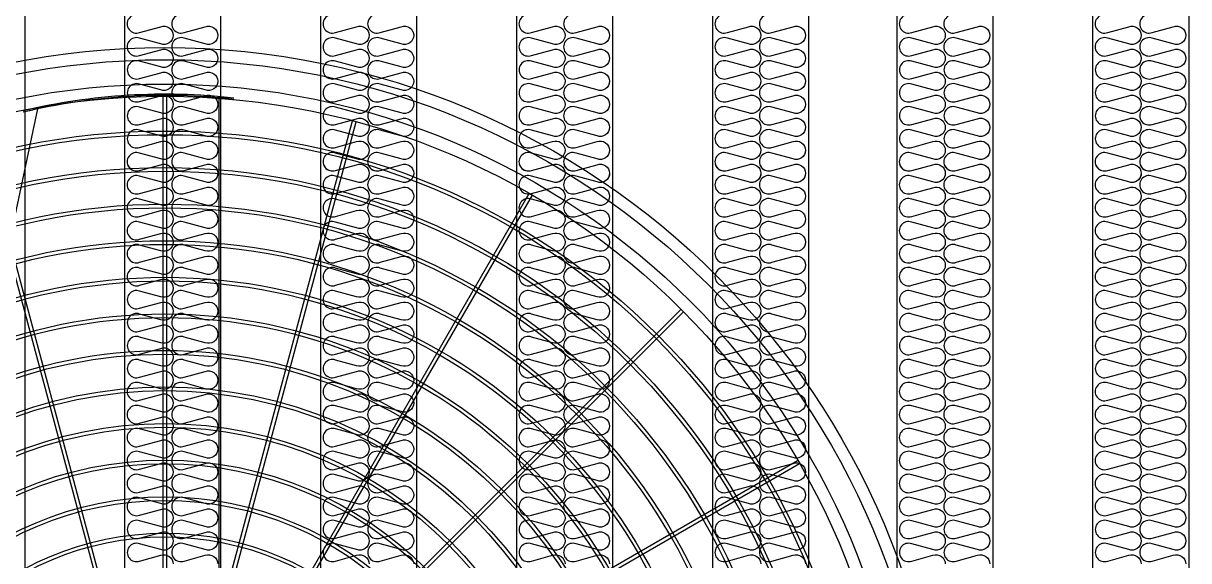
# Model space of a CAD drawing. Header units: millimetres. Extents: x 2197 to 34309, y 1850 to 24558.
# Drawn here: x 7484 to 9305, y 11796 to 12636 of the extents above; entities that cross this region are included whole.
import ezdxf

# ---------------------------------------------------------------- set-up
doc = ezdxf.new("R2010")
doc.units = ezdxf.units.MM
for name, color, linetype in [('LINE', 7, 'Continuous'), ('SMS', 220, 'Continuous'), ('냉각탑', 4, 'Continuous')]:
    doc.layers.add(name, color=color, linetype=linetype)

# ---------------------------------------------------------------- blocks, each defined once
blk = doc.blocks.new('A$C1FB73ED1')
for p, q in [((1277, 1342.9), (1277, 2480)), ((1283, 1342.9), (1283, 2480)), ((1260.8, 1340), (966.5, 2438.3)), ((1266.6, 1341.6), (972.3, 2439.9)), ((1293.4, 1341.6), (1587.7, 2439.9)), ((1299.2, 1340), (1593.5, 2438.3)), ((1308.9, 1336), (1877.4, 2320.7)), ((1314.1, 1333), (1882.6, 2317.7)), ((1322.4, 1326.6), (2126.4, 2130.6)), ((1326.6, 1322.4), (2130.6, 2126.4)), ((1333, 1314.1), (2317.7, 1882.6)), ((1336, 1308.9), (2320.7, 1877.4))]:
    blk.add_line(p, q)
for radius in [1280, 1260, 1220, 1200]:
    blk.add_circle((1280, 1280), radius)
at = {"ltscale": 5}
for radius in [1143, 1137, 1083, 1077, 1023, 1017, 963, 957, 903, 897, 843, 837, 783, 777, 723, 717, 663, 657, 603, 597, 543, 537, 483, 477]:
    blk.add_circle((1280, 1280), radius, dxfattribs=at)
at = {"layer": 'LINE', "color": 7}
for p, q in [((1368.2, 2477.5), (1368.2, 1567)), ((985.2, 2053.4), (1071.5, 2459.4))]:
    blk.add_line(p, q, dxfattribs=at)
for radius, start, end in [(1000, 83.5007, 103.4595), (998, 83.4876, 103.487)]:
    blk.add_arc((1280, 1483.4), radius, start, end, dxfattribs=at)
blk = doc.blocks.new('3')
at = {"color": 7}
for p, q in [((7486.6, 13215.9), (7486.6, 9737.9)), ((7642.6, 13215.9), (7642.6, 9737.9)), ((7792.6, 13215.9), (7792.6, 9737.9)), ((7948.6, 13215.9), (7948.6, 9737.9)), ((8098.6, 13215.9), (8098.6, 9737.9)), ((8254.6, 13215.9), (8254.6, 9737.9)), ((8404.6, 13215.9), (8404.6, 9737.9)), ((8560.6, 13215.9), (8560.6, 9737.9)), ((8710.6, 13215.9), (8710.6, 9737.9)), ((8848.6, 13215.9), (8848.6, 9737.9)), ((8998.6, 13215.9), (8998.6, 9737.9)), ((9154.6, 13215.9), (9154.6, 9737.9)), ((9304.6, 13215.9), (9304.6, 9737.9))]:
    blk.add_line(p, q, dxfattribs=at)
at = {"layer": 'SMS', "color": 5, "elevation": 0}
for points in [[(7666.1, 12648.3, 1.449198), (7666.1, 12621.4), (7699, 12630.3, -0.524856), (7718.5, 12616.9, -0.524856), (7699, 12603.4), (7666.1, 12612.4, 1.449198), (7666.1, 12585.5), (7699, 12594.4, -0.524856), (7718.5, 12581, -0.524856), (7699, 12567.5), (7666.1, 12576.4, 1.449198), (7666.1, 12549.6), (7699, 12558.5, -0.524856), (7718.5, 12545.1, -0.524856), (7699, 12531.6), (7666.1, 12540.5, 1.449198), (7666.1, 12513.7), (7699, 12522.6, -0.524856), (7718.5, 12509.1, -0.524856), (7699, 12495.7), (7666.1, 12504.6, 1.449198), (7666.1, 12477.8), (7699, 12486.7, -0.524856), (7718.5, 12473.2, -0.524856), (7699, 12459.8), (7666.1, 12468.7, 1.449198), (7666.1, 12441.9), (7699, 12450.8, -0.524856), (7718.5, 12437.3, -0.524856), (7699, 12423.9), (7666.1, 12432.8, 1.449198), (7666.1, 12405.9), (7699, 12414.8, -0.524856), (7718.5, 12401.4, -0.417249), (7704, 12387.1)], [(7735.7, 12648.3, 1.449198), (7735.7, 12621.4), (7768.6, 12630.3, -0.524856), (7788.1, 12616.9, -0.524856), (7768.6, 12603.4), (7735.7, 12612.4, 1.449198), (7735.7, 12585.5), (7768.6, 12594.4, -0.524856), (7788.1, 12581, -0.524856), (7768.6, 12567.5), (7735.7, 12576.4, 1.449198), (7735.7, 12549.6), (7768.6, 12558.5, -0.524856), (7788.1, 12545.1, -0.524856), (7768.6, 12531.6), (7735.7, 12540.5, 1.449198), (7735.7, 12513.7), (7768.6, 12522.6, -0.524856), (7788.1, 12509.1, -0.524856), (7768.6, 12495.7), (7735.7, 12504.6, 1.449198), (7735.7, 12477.8), (7768.6, 12486.7, -0.524856), (7788.1, 12473.2, -0.524856), (7768.6, 12459.8), (7735.7, 12468.7, 1.449198), (7735.7, 12441.9), (7768.6, 12450.8, -0.524856), (7788.1, 12437.3, -0.524856), (7768.6, 12423.9), (7735.7, 12432.8, 1.449198), (7735.7, 12405.9), (7768.6, 12414.8, -0.524856), (7788.1, 12401.4, -0.417249), (7773.6, 12387.1)], [(7972.1, 12648.3, 1.449198), (7972.1, 12621.4), (8005, 12630.3, -0.524856), (8024.5, 12616.9, -0.524856), (8005, 12603.4), (7972.1, 12612.4, 1.449198), (7972.1, 12585.5), (8005, 12594.4, -0.524856), (8024.5, 12581, -0.524856), (8005, 12567.5), (7972.1, 12576.4, 1.449198), (7972.1, 12549.6), (8005, 12558.5, -0.524856), (8024.5, 12545.1, -0.524856), (8005, 12531.6), (7972.1, 12540.5, 1.449198), (7972.1, 12513.7), (8005, 12522.6, -0.524856), (8024.5, 12509.1, -0.524856), (8005, 12495.7), (7972.1, 12504.6, 1.449198), (7972.1, 12477.8), (8005, 12486.7, -0.524856), (8024.5, 12473.2, -0.524856), (8005, 12459.8), (7972.1, 12468.7, 1.449198), (7972.1, 12441.9), (8005, 12450.8, -0.524856), (8024.5, 12437.3, -0.524856), (8005, 12423.9), (7972.1, 12432.8, 1.449198), (7972.1, 12405.9), (8005, 12414.8, -0.524856), (8024.5, 12401.4, -0.417249), (8010, 12387.1)], [(8041.7, 12648.3, 1.449198), (8041.7, 12621.4), (8074.6, 12630.3, -0.524856), (8094.1, 12616.9, -0.524856), (8074.6, 12603.4), (8041.7, 12612.4, 1.449198), (8041.7, 12585.5), (8074.6, 12594.4, -0.524856), (8094.1, 12581, -0.524856), (8074.6, 12567.5), (8041.7, 12576.4, 1.449198), (8041.7, 12549.6), (8074.6, 12558.5, -0.524856), (8094.1, 12545.1, -0.524856), (8074.6, 12531.6), (8041.7, 12540.5, 1.449198), (8041.7, 12513.7), (8074.6, 12522.6, -0.524856), (8094.1, 12509.1, -0.524856), (8074.6, 12495.7), (8041.7, 12504.6, 1.449198), (8041.7, 12477.8), (8074.6, 12486.7, -0.524856), (8094.1, 12473.2, -0.524856), (8074.6, 12459.8), (8041.7, 12468.7, 1.449198), (8041.7, 12441.9), (8074.6, 12450.8, -0.524856), (8094.1, 12437.3, -0.524856), (8074.6, 12423.9), (8041.7, 12432.8, 1.449198), (8041.7, 12405.9), (8074.6, 12414.8, -0.524856), (8094.1, 12401.4, -0.417249), (8079.6, 12387.1)], [(8278.1, 12648.3, 1.449198), (8278.1, 12621.4), (8311, 12630.3, -0.524856), (8330.5, 12616.9, -0.524856), (8311, 12603.4), (8278.1, 12612.4, 1.449198), (8278.1, 12585.5), (8311, 12594.4, -0.524856), (8330.5, 12581, -0.524856), (8311, 12567.5), (8278.1, 12576.4, 1.449198), (8278.1, 12549.6), (8311, 12558.5, -0.524856), (8330.5, 12545.1, -0.524856), (8311, 12531.6), (8278.1, 12540.5, 1.449198), (8278.1, 12513.7), (8311, 12522.6, -0.524856), (8330.5, 12509.1, -0.524856), (8311, 12495.7), (8278.1, 12504.6, 1.449198), (8278.1, 12477.8), (8311, 12486.7, -0.524856), (8330.5, 12473.2, -0.524856), (8311, 12459.8), (8278.1, 12468.7, 1.449198), (8278.1, 12441.9), (8311, 12450.8, -0.524856), (8330.5, 12437.3, -0.524856), (8311, 12423.9), (8278.1, 12432.8, 1.449198), (8278.1, 12405.9), (8311, 12414.8, -0.524856), (8330.5, 12401.4, -0.417249), (8316, 12387.1)], [(8347.7, 12648.3, 1.449198), (8347.7, 12621.4), (8380.6, 12630.3, -0.524856), (8400.1, 12616.9, -0.524856), (8380.6, 12603.4), (8347.7, 12612.4, 1.449198), (8347.7, 12585.5), (8380.6, 12594.4, -0.524856), (8400.1, 12581, -0.524856), (8380.6, 12567.5), (8347.7, 12576.4, 1.449198), (8347.7, 12549.6), (8380.6, 12558.5, -0.524856), (8400.1, 12545.1, -0.524856), (8380.6, 12531.6), (8347.7, 12540.5, 1.449198), (8347.7, 12513.7), (8380.6, 12522.6, -0.524856), (8400.1, 12509.1, -0.524856), (8380.6, 12495.7), (8347.7, 12504.6, 1.449198), (8347.7, 12477.8), (8380.6, 12486.7, -0.524856), (8400.1, 12473.2, -0.524856), (8380.6, 12459.8), (8347.7, 12468.7, 1.449198), (8347.7, 12441.9), (8380.6, 12450.8, -0.524856), (8400.1, 12437.3, -0.524856), (8380.6, 12423.9), (8347.7, 12432.8, 1.449198), (8347.7, 12405.9), (8380.6, 12414.8, -0.524856), (8400.1, 12401.4, -0.417249), (8385.6, 12387.1)], [(8584.1, 12648.3, 1.449198), (8584.1, 12621.4), (8617, 12630.3, -0.524856), (8636.5, 12616.9, -0.524856), (8617, 12603.4), (8584.1, 12612.4, 1.449198), (8584.1, 12585.5), (8617, 12594.4, -0.524856), (8636.5, 12581, -0.524856), (8617, 12567.5), (8584.1, 12576.4, 1.449198), (8584.1, 12549.6), (8617, 12558.5, -0.524856), (8636.5, 12545.1, -0.524856), (8617, 12531.6), (8584.1, 12540.5, 1.449198), (8584.1, 12513.7), (8617, 12522.6, -0.524856), (8636.5, 12509.1, -0.524856), (8617, 12495.7), (8584.1, 12504.6, 1.449198), (8584.1, 12477.8), (8617, 12486.7, -0.524856), (8636.5, 12473.2, -0.524856), (8617, 12459.8), (8584.1, 12468.7, 1.449198), (8584.1, 12441.9), (8617, 12450.8, -0.524856), (8636.5, 12437.3, -0.524856), (8617, 12423.9), (8584.1, 12432.8, 1.449198), (8584.1, 12405.9), (8617, 12414.8, -0.524856), (8636.5, 12401.4, -0.417249), (8622, 12387.1)], [(8653.7, 12648.3, 1.449198), (8653.7, 12621.4), (8686.6, 12630.3, -0.524856), (8706.1, 12616.9, -0.524856), (8686.6, 12603.4), (8653.7, 12612.4, 1.449198), (8653.7, 12585.5), (8686.6, 12594.4, -0.524856), (8706.1, 12581, -0.524856), (8686.6, 12567.5), (8653.7, 12576.4, 1.449198), (8653.7, 12549.6), (8686.6, 12558.5, -0.524856), (8706.1, 12545.1, -0.524856), (8686.6, 12531.6), (8653.7, 12540.5, 1.449198), (8653.7, 12513.7), (8686.6, 12522.6, -0.524856), (8706.1, 12509.1, -0.524856), (8686.6, 12495.7), (8653.7, 12504.6, 1.449198), (8653.7, 12477.8), (8686.6, 12486.7, -0.524856), (8706.1, 12473.2, -0.524856), (8686.6, 12459.8), (8653.7, 12468.7, 1.449198), (8653.7, 12441.9), (8686.6, 12450.8, -0.524856), (8706.1, 12437.3, -0.524856), (8686.6, 12423.9), (8653.7, 12432.8, 1.449198), (8653.7, 12405.9), (8686.6, 12414.8, -0.524856), (8706.1, 12401.4, -0.417249), (8691.6, 12387.1)], [(8872.1, 12648.3, 1.449198), (8872.1, 12621.4), (8905, 12630.3, -0.524856), (8924.5, 12616.9, -0.524856), (8905, 12603.4), (8872.1, 12612.4, 1.449198), (8872.1, 12585.5), (8905, 12594.4, -0.524856), (8924.5, 12581, -0.524856), (8905, 12567.5), (8872.1, 12576.4, 1.449198), (8872.1, 12549.6), (8905, 12558.5, -0.524856), (8924.5, 12545.1, -0.524856), (8905, 12531.6), (8872.1, 12540.5, 1.449198), (8872.1, 12513.7), (8905, 12522.6, -0.524856), (8924.5, 12509.1, -0.524856), (8905, 12495.7), (8872.1, 12504.6, 1.449198), (8872.1, 12477.8), (8905, 12486.7, -0.524856), (8924.5, 12473.2, -0.524856), (8905, 12459.8), (8872.1, 12468.7, 1.449198), (8872.1, 12441.9), (8905, 12450.8, -0.524856), (8924.5, 12437.3, -0.524856), (8905, 12423.9), (8872.1, 12432.8, 1.449198), (8872.1, 12405.9), (8905, 12414.8, -0.524856), (8924.5, 12401.4, -0.417249), (8910, 12387.1)], [(8941.7, 12648.3, 1.449198), (8941.7, 12621.4), (8974.6, 12630.3, -0.524856), (8994.1, 12616.9, -0.524856), (8974.6, 12603.4), (8941.7, 12612.4, 1.449198), (8941.7, 12585.5), (8974.6, 12594.4, -0.524856), (8994.1, 12581, -0.524856), (8974.6, 12567.5), (8941.7, 12576.4, 1.449198), (8941.7, 12549.6), (8974.6, 12558.5, -0.524856), (8994.1, 12545.1, -0.524856), (8974.6, 12531.6), (8941.7, 12540.5, 1.449198), (8941.7, 12513.7), (8974.6, 12522.6, -0.524856), (8994.1, 12509.1, -0.524856), (8974.6, 12495.7), (8941.7, 12504.6, 1.449198), (8941.7, 12477.8), (8974.6, 12486.7, -0.524856), (8994.1, 12473.2, -0.524856), (8974.6, 12459.8), (8941.7, 12468.7, 1.449198), (8941.7, 12441.9), (8974.6, 12450.8, -0.524856), (8994.1, 12437.3, -0.524856), (8974.6, 12423.9), (8941.7, 12432.8, 1.449198), (8941.7, 12405.9), (8974.6, 12414.8, -0.524856), (8994.1, 12401.4, -0.417249), (8979.6, 12387.1)], [(9178.1, 12648.3, 1.449198), (9178.1, 12621.4), (9211, 12630.3, -0.524856), (9230.5, 12616.9, -0.524856), (9211, 12603.4), (9178.1, 12612.4, 1.449198), (9178.1, 12585.5), (9211, 12594.4, -0.524856), (9230.5, 12581, -0.524856), (9211, 12567.5), (9178.1, 12576.4, 1.449198), (9178.1, 12549.6), (9211, 12558.5, -0.524856), (9230.5, 12545.1, -0.524856), (9211, 12531.6), (9178.1, 12540.5, 1.449198), (9178.1, 12513.7), (9211, 12522.6, -0.524856), (9230.5, 12509.1, -0.524856), (9211, 12495.7), (9178.1, 12504.6, 1.449198), (9178.1, 12477.8), (9211, 12486.7, -0.524856), (9230.5, 12473.2, -0.524856), (9211, 12459.8), (9178.1, 12468.7, 1.449198), (9178.1, 12441.9), (9211, 12450.8, -0.524856), (9230.5, 12437.3, -0.524856), (9211, 12423.9), (9178.1, 12432.8, 1.449198), (9178.1, 12405.9), (9211, 12414.8, -0.524856), (9230.5, 12401.4, -0.417249), (9216, 12387.1)], [(9247.7, 12648.3, 1.449198), (9247.7, 12621.4), (9280.6, 12630.3, -0.524856), (9300.1, 12616.9, -0.524856), (9280.6, 12603.4), (9247.7, 12612.4, 1.449198), (9247.7, 12585.5), (9280.6, 12594.4, -0.524856), (9300.1, 12581, -0.524856), (9280.6, 12567.5), (9247.7, 12576.4, 1.449198), (9247.7, 12549.6), (9280.6, 12558.5, -0.524856), (9300.1, 12545.1, -0.524856), (9280.6, 12531.6), (9247.7, 12540.5, 1.449198), (9247.7, 12513.7), (9280.6, 12522.6, -0.524856), (9300.1, 12509.1, -0.524856), (9280.6, 12495.7), (9247.7, 12504.6, 1.449198), (9247.7, 12477.8), (9280.6, 12486.7, -0.524856), (9300.1, 12473.2, -0.524856), (9280.6, 12459.8), (9247.7, 12468.7, 1.449198), (9247.7, 12441.9), (9280.6, 12450.8, -0.524856), (9300.1, 12437.3, -0.524856), (9280.6, 12423.9), (9247.7, 12432.8, 1.449198), (9247.7, 12405.9), (9280.6, 12414.8, -0.524856), (9300.1, 12401.4, -0.417249), (9285.6, 12387.1)], [(7647.1, 12415.8, 0.446849), (7666.1, 12405.9), (7699, 12414.8, -0.524856), (7718.5, 12401.4, -0.524856), (7699, 12388), (7666.1, 12396.9, 1.449198), (7666.1, 12370), (7699, 12378.9, -0.524856), (7718.5, 12365.5, -0.524856), (7699, 12352.1), (7666.1, 12361, 1.449198), (7666.1, 12334.1), (7699, 12343, -0.524856), (7718.5, 12329.6, -0.524856), (7699, 12316.2), (7666.1, 12325.1, 1.449198), (7666.1, 12298.2), (7699, 12307.1, -0.524856), (7718.5, 12293.7, -0.524856), (7699, 12280.3), (7666.1, 12289.2, 1.449198), (7666.1, 12262.3), (7699, 12271.2, -0.524856), (7718.5, 12257.8, -0.524856), (7699, 12244.3), (7666.1, 12253.3, 1.449198), (7666.1, 12226.4), (7699, 12235.3, -0.524856), (7718.5, 12221.9, -0.524856), (7699, 12208.4), (7666.1, 12217.3, 1.449198), (7666.1, 12190.5), (7699, 12199.4, -0.524856), (7718.5, 12186, -0.524856), (7699, 12172.5), (7666.1, 12181.4, 1.449198), (7666.1, 12154.6), (7699, 12163.5, -0.524856), (7718.5, 12150, -0.524856), (7699, 12136.6), (7666.1, 12145.5, 1.449198), (7666.1, 12118.7), (7699, 12127.6, -0.524856), (7718.5, 12114.1, -0.524856), (7699, 12100.7), (7666.1, 12109.6, 1.449198), (7666.1, 12082.8), (7699, 12091.7, -0.524856), (7718.5, 12078.2, -0.524856), (7699, 12064.8), (7666.1, 12073.7, 1.449198), (7666.1, 12046.8), (7699, 12055.7, -0.524856), (7718.5, 12042.3, -0.524856), (7699, 12028.9), (7666.1, 12037.8, 1.449198), (7666.1, 12010.9), (7699, 12019.8, -0.524856), (7718.5, 12006.4, -0.524856), (7699, 11993), (7666.1, 12001.9, 1.449198), (7666.1, 11975), (7699, 11983.9, -0.524856), (7718.5, 11970.5, -0.524856), (7699, 11957.1), (7666.1, 11966, 1.449198), (7666.1, 11939.1), (7699, 11948, -0.524856), (7718.5, 11934.6, -0.524856), (7699, 11921.2), (7666.1, 11930.1, 1.449198), (7666.1, 11903.2), (7699, 11912.1, -0.524856), (7718.5, 11898.7, -0.524856), (7699, 11885.2), (7666.1, 11894.2, 1.449198), (7666.1, 11867.3), (7699, 11876.2, -0.524856), (7718.5, 11862.8, -0.524856), (7699, 11849.3), (7666.1, 11858.2, 1.449198), (7666.1, 11831.4), (7699, 11840.3, -0.524856), (7718.5, 11826.9, -0.524856), (7699, 11813.4), (7666.1, 11822.3, 1.449198), (7666.1, 11795.5), (7699, 11804.4, -0.524856), (7718.5, 11790.9, -0.524856)], [(7716.7, 12415.8, 0.446849), (7735.7, 12405.9), (7768.6, 12414.8, -0.524856), (7788.1, 12401.4, -0.524856), (7768.6, 12388), (7735.7, 12396.9, 1.449198), (7735.7, 12370), (7768.6, 12378.9, -0.524856), (7788.1, 12365.5, -0.524856), (7768.6, 12352.1), (7735.7, 12361, 1.449198), (7735.7, 12334.1), (7768.6, 12343, -0.524856), (7788.1, 12329.6, -0.524856), (7768.6, 12316.2), (7735.7, 12325.1, 1.449198), (7735.7, 12298.2), (7768.6, 12307.1, -0.524856), (7788.1, 12293.7, -0.524856), (7768.6, 12280.3), (7735.7, 12289.2, 1.449198), (7735.7, 12262.3), (7768.6, 12271.2, -0.524856), (7788.1, 12257.8, -0.524856), (7768.6, 12244.3), (7735.7, 12253.3, 1.449198), (7735.7, 12226.4), (7768.6, 12235.3, -0.524856), (7788.1, 12221.9, -0.524856), (7768.6, 12208.4), (7735.7, 12217.3, 1.449198), (7735.7, 12190.5), (7768.6, 12199.4, -0.524856), (7788.1, 12186, -0.524856), (7768.6, 12172.5), (7735.7, 12181.4, 1.449198), (7735.7, 12154.6), (7768.6, 12163.5, -0.524856), (7788.1, 12150, -0.524856), (7768.6, 12136.6), (7735.7, 12145.5, 1.449198), (7735.7, 12118.7), (7768.6, 12127.6, -0.524856), (7788.1, 12114.1, -0.524856), (7768.6, 12100.7), (7735.7, 12109.6, 1.449198), (7735.7, 12082.8), (7768.6, 12091.7, -0.524856), (7788.1, 12078.2, -0.524856), (7768.6, 12064.8), (7735.7, 12073.7, 1.449198), (7735.7, 12046.8), (7768.6, 12055.7, -0.524856), (7788.1, 12042.3, -0.524856), (7768.6, 12028.9), (7735.7, 12037.8, 1.449198), (7735.7, 12010.9), (7768.6, 12019.8, -0.524856), (7788.1, 12006.4, -0.524856), (7768.6, 11993), (7735.7, 12001.9, 1.449198), (7735.7, 11975), (7768.6, 11983.9, -0.524856), (7788.1, 11970.5, -0.524856), (7768.6, 11957.1), (7735.7, 11966, 1.449198), (7735.7, 11939.1), (7768.6, 11948, -0.524856), (7788.1, 11934.6, -0.524856), (7768.6, 11921.2), (7735.7, 11930.1, 1.449198), (7735.7, 11903.2), (7768.6, 11912.1, -0.524856), (7788.1, 11898.7, -0.524856), (7768.6, 11885.2), (7735.7, 11894.2, 1.449198), (7735.7, 11867.3), (7768.6, 11876.2, -0.524856), (7788.1, 11862.8, -0.524856), (7768.6, 11849.3), (7735.7, 11858.2, 1.449198), (7735.7, 11831.4), (7768.6, 11840.3, -0.524856), (7788.1, 11826.9, -0.524856), (7768.6, 11813.4), (7735.7, 11822.3, 1.449198), (7735.7, 11795.5), (7768.6, 11804.4, -0.524856), (7788.1, 11790.9, -0.524856)], [(7953.1, 12415.8, 0.446849), (7972.1, 12405.9), (8005, 12414.8, -0.524856), (8024.5, 12401.4, -0.524856), (8005, 12388), (7972.1, 12396.9, 1.449198), (7972.1, 12370), (8005, 12378.9, -0.524856), (8024.5, 12365.5, -0.524856), (8005, 12352.1), (7972.1, 12361, 1.449198), (7972.1, 12334.1), (8005, 12343, -0.524856), (8024.5, 12329.6, -0.524856), (8005, 12316.2), (7972.1, 12325.1, 1.449198), (7972.1, 12298.2), (8005, 12307.1, -0.524856), (8024.5, 12293.7, -0.524856), (8005, 12280.3), (7972.1, 12289.2, 1.449198), (7972.1, 12262.3), (8005, 12271.2, -0.524856), (8024.5, 12257.8, -0.524856), (8005, 12244.3), (7972.1, 12253.3, 1.449198), (7972.1, 12226.4), (8005, 12235.3, -0.524856), (8024.5, 12221.9, -0.524856), (8005, 12208.4), (7972.1, 12217.3, 1.449198), (7972.1, 12190.5), (8005, 12199.4, -0.524856), (8024.5, 12186, -0.524856), (8005, 12172.5), (7972.1, 12181.4, 1.449198), (7972.1, 12154.6), (8005, 12163.5, -0.524856), (8024.5, 12150, -0.524856), (8005, 12136.6), (7972.1, 12145.5, 1.449198), (7972.1, 12118.7), (8005, 12127.6, -0.524856), (8024.5, 12114.1, -0.524856), (8005, 12100.7), (7972.1, 12109.6, 1.449198), (7972.1, 12082.8), (8005, 12091.7, -0.524856), (8024.5, 12078.2, -0.524856), (8005, 12064.8), (7972.1, 12073.7, 1.449198), (7972.1, 12046.8), (8005, 12055.7, -0.524856), (8024.5, 12042.3, -0.524856), (8005, 12028.9), (7972.1, 12037.8, 1.449198), (7972.1, 12010.9), (8005, 12019.8, -0.524856), (8024.5, 12006.4, -0.524856), (8005, 11993), (7972.1, 12001.9, 1.449198), (7972.1, 11975), (8005, 11983.9, -0.524856), (8024.5, 11970.5, -0.524856), (8005, 11957.1), (7972.1, 11966, 1.449198), (7972.1, 11939.1), (8005, 11948, -0.524856), (8024.5, 11934.6, -0.524856), (8005, 11921.2), (7972.1, 11930.1, 1.449198), (7972.1, 11903.2), (8005, 11912.1, -0.524856), (8024.5, 11898.7, -0.524856), (8005, 11885.2), (7972.1, 11894.2, 1.449198), (7972.1, 11867.3), (8005, 11876.2, -0.524856), (8024.5, 11862.8, -0.524856), (8005, 11849.3), (7972.1, 11858.2, 1.449198), (7972.1, 11831.4), (8005, 11840.3, -0.524856), (8024.5, 11826.9, -0.524856), (8005, 11813.4), (7972.1, 11822.3, 1.449198), (7972.1, 11795.5), (8005, 11804.4, -0.524856), (8024.5, 11790.9, -0.524856)], [(8022.7, 12415.8, 0.446849), (8041.7, 12405.9), (8074.6, 12414.8, -0.524856), (8094.1, 12401.4, -0.524856), (8074.6, 12388), (8041.7, 12396.9, 1.449198), (8041.7, 12370), (8074.6, 12378.9, -0.524856), (8094.1, 12365.5, -0.524856), (8074.6, 12352.1), (8041.7, 12361, 1.449198), (8041.7, 12334.1), (8074.6, 12343, -0.524856), (8094.1, 12329.6, -0.524856), (8074.6, 12316.2), (8041.7, 12325.1, 1.449198), (8041.7, 12298.2), (8074.6, 12307.1, -0.524856), (8094.1, 12293.7, -0.524856), (8074.6, 12280.3), (8041.7, 12289.2, 1.449198), (8041.7, 12262.3), (8074.6, 12271.2, -0.524856), (8094.1, 12257.8, -0.524856), (8074.6, 12244.3), (8041.7, 12253.3, 1.449198), (8041.7, 12226.4), (8074.6, 12235.3, -0.524856), (8094.1, 12221.9, -0.524856), (8074.6, 12208.4), (8041.7, 12217.3, 1.449198), (8041.7, 12190.5), (8074.6, 12199.4, -0.524856), (8094.1, 12186, -0.524856), (8074.6, 12172.5), (8041.7, 12181.4, 1.449198), (8041.7, 12154.6), (8074.6, 12163.5, -0.524856), (8094.1, 12150, -0.524856), (8074.6, 12136.6), (8041.7, 12145.5, 1.449198), (8041.7, 12118.7), (8074.6, 12127.6, -0.524856), (8094.1, 12114.1, -0.524856), (8074.6, 12100.7), (8041.7, 12109.6, 1.449198), (8041.7, 12082.8), (8074.6, 12091.7, -0.524856), (8094.1, 12078.2, -0.524856), (8074.6, 12064.8), (8041.7, 12073.7, 1.449198), (8041.7, 12046.8), (8074.6, 12055.7, -0.524856), (8094.1, 12042.3, -0.524856), (8074.6, 12028.9), (8041.7, 12037.8, 1.449198), (8041.7, 12010.9), (8074.6, 12019.8, -0.524856), (8094.1, 12006.4, -0.524856), (8074.6, 11993), (8041.7, 12001.9, 1.449198), (8041.7, 11975), (8074.6, 11983.9, -0.524856), (8094.1, 11970.5, -0.524856), (8074.6, 11957.1), (8041.7, 11966, 1.449198), (8041.7, 11939.1), (8074.6, 11948, -0.524856), (8094.1, 11934.6, -0.524856), (8074.6, 11921.2), (8041.7, 11930.1, 1.449198), (8041.7, 11903.2), (8074.6, 11912.1, -0.524856), (8094.1, 11898.7, -0.524856), (8074.6, 11885.2), (8041.7, 11894.2, 1.449198), (8041.7, 11867.3), (8074.6, 11876.2, -0.524856), (8094.1, 11862.8, -0.524856), (8074.6, 11849.3), (8041.7, 11858.2, 1.449198), (8041.7, 11831.4), (8074.6, 11840.3, -0.524856), (8094.1, 11826.9, -0.524856), (8074.6, 11813.4), (8041.7, 11822.3, 1.449198), (8041.7, 11795.5), (8074.6, 11804.4, -0.524856), (8094.1, 11790.9, -0.524856)], [(8259.1, 12415.8, 0.446849), (8278.1, 12405.9), (8311, 12414.8, -0.524856), (8330.5, 12401.4, -0.524856), (8311, 12388), (8278.1, 12396.9, 1.449198), (8278.1, 12370), (8311, 12378.9, -0.524856), (8330.5, 12365.5, -0.524856), (8311, 12352.1), (8278.1, 12361, 1.449198), (8278.1, 12334.1), (8311, 12343, -0.524856), (8330.5, 12329.6, -0.524856), (8311, 12316.2), (8278.1, 12325.1, 1.449198), (8278.1, 12298.2), (8311, 12307.1, -0.524856), (8330.5, 12293.7, -0.524856), (8311, 12280.3), (8278.1, 12289.2, 1.449198), (8278.1, 12262.3), (8311, 12271.2, -0.524856), (8330.5, 12257.8, -0.524856), (8311, 12244.3), (8278.1, 12253.3, 1.449198), (8278.1, 12226.4), (8311, 12235.3, -0.524856), (8330.5, 12221.9, -0.524856), (8311, 12208.4), (8278.1, 12217.3, 1.449198), (8278.1, 12190.5), (8311, 12199.4, -0.524856), (8330.5, 12186, -0.524856), (8311, 12172.5), (8278.1, 12181.4, 1.449198), (8278.1, 12154.6), (8311, 12163.5, -0.524856), (8330.5, 12150, -0.524856), (8311, 12136.6), (8278.1, 12145.5, 1.449198), (8278.1, 12118.7), (8311, 12127.6, -0.524856), (8330.5, 12114.1, -0.524856), (8311, 12100.7), (8278.1, 12109.6, 1.449198), (8278.1, 12082.8), (8311, 12091.7, -0.524856), (8330.5, 12078.2, -0.524856), (8311, 12064.8), (8278.1, 12073.7, 1.449198), (8278.1, 12046.8), (8311, 12055.7, -0.524856), (8330.5, 12042.3, -0.524856), (8311, 12028.9), (8278.1, 12037.8, 1.449198), (8278.1, 12010.9), (8311, 12019.8, -0.524856), (8330.5, 12006.4, -0.524856), (8311, 11993), (8278.1, 12001.9, 1.449198), (8278.1, 11975), (8311, 11983.9, -0.524856), (8330.5, 11970.5, -0.524856), (8311, 11957.1), (8278.1, 11966, 1.449198), (8278.1, 11939.1), (8311, 11948, -0.524856), (8330.5, 11934.6, -0.524856), (8311, 11921.2), (8278.1, 11930.1, 1.449198), (8278.1, 11903.2), (8311, 11912.1, -0.524856), (8330.5, 11898.7, -0.524856), (8311, 11885.2), (8278.1, 11894.2, 1.449198), (8278.1, 11867.3), (8311, 11876.2, -0.524856), (8330.5, 11862.8, -0.524856), (8311, 11849.3), (8278.1, 11858.2, 1.449198), (8278.1, 11831.4), (8311, 11840.3, -0.524856), (8330.5, 11826.9, -0.524856), (8311, 11813.4), (8278.1, 11822.3, 1.449198), (8278.1, 11795.5), (8311, 11804.4, -0.524856), (8330.5, 11790.9, -0.524856)], [(8328.7, 12415.8, 0.446849), (8347.7, 12405.9), (8380.6, 12414.8, -0.524856), (8400.1, 12401.4, -0.524856), (8380.6, 12388), (8347.7, 12396.9, 1.449198), (8347.7, 12370), (8380.6, 12378.9, -0.524856), (8400.1, 12365.5, -0.524856), (8380.6, 12352.1), (8347.7, 12361, 1.449198), (8347.7, 12334.1), (8380.6, 12343, -0.524856), (8400.1, 12329.6, -0.524856), (8380.6, 12316.2), (8347.7, 12325.1, 1.449198), (8347.7, 12298.2), (8380.6, 12307.1, -0.524856), (8400.1, 12293.7, -0.524856), (8380.6, 12280.3), (8347.7, 12289.2, 1.449198), (8347.7, 12262.3), (8380.6, 12271.2, -0.524856), (8400.1, 12257.8, -0.524856), (8380.6, 12244.3), (8347.7, 12253.3, 1.449198), (8347.7, 12226.4), (8380.6, 12235.3, -0.524856), (8400.1, 12221.9, -0.524856), (8380.6, 12208.4), (8347.7, 12217.3, 1.449198), (8347.7, 12190.5), (8380.6, 12199.4, -0.524856), (8400.1, 12186, -0.524856), (8380.6, 12172.5), (8347.7, 12181.4, 1.449198), (8347.7, 12154.6), (8380.6, 12163.5, -0.524856), (8400.1, 12150, -0.524856), (8380.6, 12136.6), (8347.7, 12145.5, 1.449198), (8347.7, 12118.7), (8380.6, 12127.6, -0.524856), (8400.1, 12114.1, -0.524856), (8380.6, 12100.7), (8347.7, 12109.6, 1.449198), (8347.7, 12082.8), (8380.6, 12091.7, -0.524856), (8400.1, 12078.2, -0.524856), (8380.6, 12064.8), (8347.7, 12073.7, 1.449198), (8347.7, 12046.8), (8380.6, 12055.7, -0.524856), (8400.1, 12042.3, -0.524856), (8380.6, 12028.9), (8347.7, 12037.8, 1.449198), (8347.7, 12010.9), (8380.6, 12019.8, -0.524856), (8400.1, 12006.4, -0.524856), (8380.6, 11993), (8347.7, 12001.9, 1.449198), (8347.7, 11975), (8380.6, 11983.9, -0.524856), (8400.1, 11970.5, -0.524856), (8380.6, 11957.1), (8347.7, 11966, 1.449198), (8347.7, 11939.1), (8380.6, 11948, -0.524856), (8400.1, 11934.6, -0.524856), (8380.6, 11921.2), (8347.7, 11930.1, 1.449198), (8347.7, 11903.2), (8380.6, 11912.1, -0.524856), (8400.1, 11898.7, -0.524856), (8380.6, 11885.2), (8347.7, 11894.2, 1.449198), (8347.7, 11867.3), (8380.6, 11876.2, -0.524856), (8400.1, 11862.8, -0.524856), (8380.6, 11849.3), (8347.7, 11858.2, 1.449198), (8347.7, 11831.4), (8380.6, 11840.3, -0.524856), (8400.1, 11826.9, -0.524856), (8380.6, 11813.4), (8347.7, 11822.3, 1.449198), (8347.7, 11795.5), (8380.6, 11804.4, -0.524856), (8400.1, 11790.9, -0.524856)], [(8565.1, 12415.8, 0.446849), (8584.1, 12405.9), (8617, 12414.8, -0.524856), (8636.5, 12401.4, -0.524856), (8617, 12388), (8584.1, 12396.9, 1.449198), (8584.1, 12370), (8617, 12378.9, -0.524856), (8636.5, 12365.5, -0.524856), (8617, 12352.1), (8584.1, 12361, 1.449198), (8584.1, 12334.1), (8617, 12343, -0.524856), (8636.5, 12329.6, -0.524856), (8617, 12316.2), (8584.1, 12325.1, 1.449198), (8584.1, 12298.2), (8617, 12307.1, -0.524856), (8636.5, 12293.7, -0.524856), (8617, 12280.3), (8584.1, 12289.2, 1.449198), (8584.1, 12262.3), (8617, 12271.2, -0.524856), (8636.5, 12257.8, -0.524856), (8617, 12244.3), (8584.1, 12253.3, 1.449198), (8584.1, 12226.4), (8617, 12235.3, -0.524856), (8636.5, 12221.9, -0.524856), (8617, 12208.4), (8584.1, 12217.3, 1.449198), (8584.1, 12190.5), (8617, 12199.4, -0.524856), (8636.5, 12186, -0.524856), (8617, 12172.5), (8584.1, 12181.4, 1.449198), (8584.1, 12154.6), (8617, 12163.5, -0.524856), (8636.5, 12150, -0.524856), (8617, 12136.6), (8584.1, 12145.5, 1.449198), (8584.1, 12118.7), (8617, 12127.6, -0.524856), (8636.5, 12114.1, -0.524856), (8617, 12100.7), (8584.1, 12109.6, 1.449198), (8584.1, 12082.8), (8617, 12091.7, -0.524856), (8636.5, 12078.2, -0.524856), (8617, 12064.8), (8584.1, 12073.7, 1.449198), (8584.1, 12046.8), (8617, 12055.7, -0.524856), (8636.5, 12042.3, -0.524856), (8617, 12028.9), (8584.1, 12037.8, 1.449198), (8584.1, 12010.9), (8617, 12019.8, -0.524856), (8636.5, 12006.4, -0.524856), (8617, 11993), (8584.1, 12001.9, 1.449198), (8584.1, 11975), (8617, 11983.9, -0.524856), (8636.5, 11970.5, -0.524856), (8617, 11957.1), (8584.1, 11966, 1.449198), (8584.1, 11939.1), (8617, 11948, -0.524856), (8636.5, 11934.6, -0.524856), (8617, 11921.2), (8584.1, 11930.1, 1.449198), (8584.1, 11903.2), (8617, 11912.1, -0.524856), (8636.5, 11898.7, -0.524856), (8617, 11885.2), (8584.1, 11894.2, 1.449198), (8584.1, 11867.3), (8617, 11876.2, -0.524856), (8636.5, 11862.8, -0.524856), (8617, 11849.3), (8584.1, 11858.2, 1.449198), (8584.1, 11831.4), (8617, 11840.3, -0.524856), (8636.5, 11826.9, -0.524856), (8617, 11813.4), (8584.1, 11822.3, 1.449198), (8584.1, 11795.5), (8617, 11804.4, -0.524856), (8636.5, 11790.9, -0.524856)], [(8634.7, 12415.8, 0.446849), (8653.7, 12405.9), (8686.6, 12414.8, -0.524856), (8706.1, 12401.4, -0.524856), (8686.6, 12388), (8653.7, 12396.9, 1.449198), (8653.7, 12370), (8686.6, 12378.9, -0.524856), (8706.1, 12365.5, -0.524856), (8686.6, 12352.1), (8653.7, 12361, 1.449198), (8653.7, 12334.1), (8686.6, 12343, -0.524856), (8706.1, 12329.6, -0.524856), (8686.6, 12316.2), (8653.7, 12325.1, 1.449198), (8653.7, 12298.2), (8686.6, 12307.1, -0.524856), (8706.1, 12293.7, -0.524856), (8686.6, 12280.3), (8653.7, 12289.2, 1.449198), (8653.7, 12262.3), (8686.6, 12271.2, -0.524856), (8706.1, 12257.8, -0.524856), (8686.6, 12244.3), (8653.7, 12253.3, 1.449198), (8653.7, 12226.4), (8686.6, 12235.3, -0.524856), (8706.1, 12221.9, -0.524856), (8686.6, 12208.4), (8653.7, 12217.3, 1.449198), (8653.7, 12190.5), (8686.6, 12199.4, -0.524856), (8706.1, 12186, -0.524856), (8686.6, 12172.5), (8653.7, 12181.4, 1.449198), (8653.7, 12154.6), (8686.6, 12163.5, -0.524856), (8706.1, 12150, -0.524856), (8686.6, 12136.6), (8653.7, 12145.5, 1.449198), (8653.7, 12118.7), (8686.6, 12127.6, -0.524856), (8706.1, 12114.1, -0.524856), (8686.6, 12100.7), (8653.7, 12109.6, 1.449198), (8653.7, 12082.8), (8686.6, 12091.7, -0.524856), (8706.1, 12078.2, -0.524856), (8686.6, 12064.8), (8653.7, 12073.7, 1.449198), (8653.7, 12046.8), (8686.6, 12055.7, -0.524856), (8706.1, 12042.3, -0.524856), (8686.6, 12028.9), (8653.7, 12037.8, 1.449198), (8653.7, 12010.9), (8686.6, 12019.8, -0.524856), (8706.1, 12006.4, -0.524856), (8686.6, 11993), (8653.7, 12001.9, 1.449198), (8653.7, 11975), (8686.6, 11983.9, -0.524856), (8706.1, 11970.5, -0.524856), (8686.6, 11957.1), (8653.7, 11966, 1.449198), (8653.7, 11939.1), (8686.6, 11948, -0.524856), (8706.1, 11934.6, -0.524856), (8686.6, 11921.2), (8653.7, 11930.1, 1.449198), (8653.7, 11903.2), (8686.6, 11912.1, -0.524856), (8706.1, 11898.7, -0.524856), (8686.6, 11885.2), (8653.7, 11894.2, 1.449198), (8653.7, 11867.3), (8686.6, 11876.2, -0.524856), (8706.1, 11862.8, -0.524856), (8686.6, 11849.3), (8653.7, 11858.2, 1.449198), (8653.7, 11831.4), (8686.6, 11840.3, -0.524856), (8706.1, 11826.9, -0.524856), (8686.6, 11813.4), (8653.7, 11822.3, 1.449198), (8653.7, 11795.5), (8686.6, 11804.4, -0.524856), (8706.1, 11790.9, -0.524856)], [(8853.1, 12415.8, 0.446849), (8872.1, 12405.9), (8905, 12414.8, -0.524856), (8924.5, 12401.4, -0.524856), (8905, 12388), (8872.1, 12396.9, 1.449198), (8872.1, 12370), (8905, 12378.9, -0.524856), (8924.5, 12365.5, -0.524856), (8905, 12352.1), (8872.1, 12361, 1.449198), (8872.1, 12334.1), (8905, 12343, -0.524856), (8924.5, 12329.6, -0.524856), (8905, 12316.2), (8872.1, 12325.1, 1.449198), (8872.1, 12298.2), (8905, 12307.1, -0.524856), (8924.5, 12293.7, -0.524856), (8905, 12280.3), (8872.1, 12289.2, 1.449198), (8872.1, 12262.3), (8905, 12271.2, -0.524856), (8924.5, 12257.8, -0.524856), (8905, 12244.3), (8872.1, 12253.3, 1.449198), (8872.1, 12226.4), (8905, 12235.3, -0.524856), (8924.5, 12221.9, -0.524856), (8905, 12208.4), (8872.1, 12217.3, 1.449198), (8872.1, 12190.5), (8905, 12199.4, -0.524856), (8924.5, 12186, -0.524856), (8905, 12172.5), (8872.1, 12181.4, 1.449198), (8872.1, 12154.6), (8905, 12163.5, -0.524856), (8924.5, 12150, -0.524856), (8905, 12136.6), (8872.1, 12145.5, 1.449198), (8872.1, 12118.7), (8905, 12127.6, -0.524856), (8924.5, 12114.1, -0.524856), (8905, 12100.7), (8872.1, 12109.6, 1.449198), (8872.1, 12082.8), (8905, 12091.7, -0.524856), (8924.5, 12078.2, -0.524856), (8905, 12064.8), (8872.1, 12073.7, 1.449198), (8872.1, 12046.8), (8905, 12055.7, -0.524856), (8924.5, 12042.3, -0.524856), (8905, 12028.9), (8872.1, 12037.8, 1.449198), (8872.1, 12010.9), (8905, 12019.8, -0.524856), (8924.5, 12006.4, -0.524856), (8905, 11993), (8872.1, 12001.9, 1.449198), (8872.1, 11975), (8905, 11983.9, -0.524856), (8924.5, 11970.5, -0.524856), (8905, 11957.1), (8872.1, 11966, 1.449198), (8872.1, 11939.1), (8905, 11948, -0.524856), (8924.5, 11934.6, -0.524856), (8905, 11921.2), (8872.1, 11930.1, 1.449198), (8872.1, 11903.2), (8905, 11912.1, -0.524856), (8924.5, 11898.7, -0.524856), (8905, 11885.2), (8872.1, 11894.2, 1.449198), (8872.1, 11867.3), (8905, 11876.2, -0.524856), (8924.5, 11862.8, -0.524856), (8905, 11849.3), (8872.1, 11858.2, 1.449198), (8872.1, 11831.4), (8905, 11840.3, -0.524856), (8924.5, 11826.9, -0.524856), (8905, 11813.4), (8872.1, 11822.3, 1.449198), (8872.1, 11795.5), (8905, 11804.4, -0.524856), (8924.5, 11790.9, -0.524856)], [(8922.7, 12415.8, 0.446849), (8941.7, 12405.9), (8974.6, 12414.8, -0.524856), (8994.1, 12401.4, -0.524856), (8974.6, 12388), (8941.7, 12396.9, 1.449198), (8941.7, 12370), (8974.6, 12378.9, -0.524856), (8994.1, 12365.5, -0.524856), (8974.6, 12352.1), (8941.7, 12361, 1.449198), (8941.7, 12334.1), (8974.6, 12343, -0.524856), (8994.1, 12329.6, -0.524856), (8974.6, 12316.2), (8941.7, 12325.1, 1.449198), (8941.7, 12298.2), (8974.6, 12307.1, -0.524856), (8994.1, 12293.7, -0.524856), (8974.6, 12280.3), (8941.7, 12289.2, 1.449198), (8941.7, 12262.3), (8974.6, 12271.2, -0.524856), (8994.1, 12257.8, -0.524856), (8974.6, 12244.3), (8941.7, 12253.3, 1.449198), (8941.7, 12226.4), (8974.6, 12235.3, -0.524856), (8994.1, 12221.9, -0.524856), (8974.6, 12208.4), (8941.7, 12217.3, 1.449198), (8941.7, 12190.5), (8974.6, 12199.4, -0.524856), (8994.1, 12186, -0.524856), (8974.6, 12172.5), (8941.7, 12181.4, 1.449198), (8941.7, 12154.6), (8974.6, 12163.5, -0.524856), (8994.1, 12150, -0.524856), (8974.6, 12136.6), (8941.7, 12145.5, 1.449198), (8941.7, 12118.7), (8974.6, 12127.6, -0.524856), (8994.1, 12114.1, -0.524856), (8974.6, 12100.7), (8941.7, 12109.6, 1.449198), (8941.7, 12082.8), (8974.6, 12091.7, -0.524856), (8994.1, 12078.2, -0.524856), (8974.6, 12064.8), (8941.7, 12073.7, 1.449198), (8941.7, 12046.8), (8974.6, 12055.7, -0.524856), (8994.1, 12042.3, -0.524856), (8974.6, 12028.9), (8941.7, 12037.8, 1.449198), (8941.7, 12010.9), (8974.6, 12019.8, -0.524856), (8994.1, 12006.4, -0.524856), (8974.6, 11993), (8941.7, 12001.9, 1.449198), (8941.7, 11975), (8974.6, 11983.9, -0.524856), (8994.1, 11970.5, -0.524856), (8974.6, 11957.1), (8941.7, 11966, 1.449198), (8941.7, 11939.1), (8974.6, 11948, -0.524856), (8994.1, 11934.6, -0.524856), (8974.6, 11921.2), (8941.7, 11930.1, 1.449198), (8941.7, 11903.2), (8974.6, 11912.1, -0.524856), (8994.1, 11898.7, -0.524856), (8974.6, 11885.2), (8941.7, 11894.2, 1.449198), (8941.7, 11867.3), (8974.6, 11876.2, -0.524856), (8994.1, 11862.8, -0.524856), (8974.6, 11849.3), (8941.7, 11858.2, 1.449198), (8941.7, 11831.4), (8974.6, 11840.3, -0.524856), (8994.1, 11826.9, -0.524856), (8974.6, 11813.4), (8941.7, 11822.3, 1.449198), (8941.7, 11795.5), (8974.6, 11804.4, -0.524856), (8994.1, 11790.9, -0.524856)], [(9159.1, 12415.8, 0.446849), (9178.1, 12405.9), (9211, 12414.8, -0.524856), (9230.5, 12401.4, -0.524856), (9211, 12388), (9178.1, 12396.9, 1.449198), (9178.1, 12370), (9211, 12378.9, -0.524856), (9230.5, 12365.5, -0.524856), (9211, 12352.1), (9178.1, 12361, 1.449198), (9178.1, 12334.1), (9211, 12343, -0.524856), (9230.5, 12329.6, -0.524856), (9211, 12316.2), (9178.1, 12325.1, 1.449198), (9178.1, 12298.2), (9211, 12307.1, -0.524856), (9230.5, 12293.7, -0.524856), (9211, 12280.3), (9178.1, 12289.2, 1.449198), (9178.1, 12262.3), (9211, 12271.2, -0.524856), (9230.5, 12257.8, -0.524856), (9211, 12244.3), (9178.1, 12253.3, 1.449198), (9178.1, 12226.4), (9211, 12235.3, -0.524856), (9230.5, 12221.9, -0.524856), (9211, 12208.4), (9178.1, 12217.3, 1.449198), (9178.1, 12190.5), (9211, 12199.4, -0.524856), (9230.5, 12186, -0.524856), (9211, 12172.5), (9178.1, 12181.4, 1.449198), (9178.1, 12154.6), (9211, 12163.5, -0.524856), (9230.5, 12150, -0.524856), (9211, 12136.6), (9178.1, 12145.5, 1.449198), (9178.1, 12118.7), (9211, 12127.6, -0.524856), (9230.5, 12114.1, -0.524856), (9211, 12100.7), (9178.1, 12109.6, 1.449198), (9178.1, 12082.8), (9211, 12091.7, -0.524856), (9230.5, 12078.2, -0.524856), (9211, 12064.8), (9178.1, 12073.7, 1.449198), (9178.1, 12046.8), (9211, 12055.7, -0.524856), (9230.5, 12042.3, -0.524856), (9211, 12028.9), (9178.1, 12037.8, 1.449198), (9178.1, 12010.9), (9211, 12019.8, -0.524856), (9230.5, 12006.4, -0.524856), (9211, 11993), (9178.1, 12001.9, 1.449198), (9178.1, 11975), (9211, 11983.9, -0.524856), (9230.5, 11970.5, -0.524856), (9211, 11957.1), (9178.1, 11966, 1.449198), (9178.1, 11939.1), (9211, 11948, -0.524856), (9230.5, 11934.6, -0.524856), (9211, 11921.2), (9178.1, 11930.1, 1.449198), (9178.1, 11903.2), (9211, 11912.1, -0.524856), (9230.5, 11898.7, -0.524856), (9211, 11885.2), (9178.1, 11894.2, 1.449198), (9178.1, 11867.3), (9211, 11876.2, -0.524856), (9230.5, 11862.8, -0.524856), (9211, 11849.3), (9178.1, 11858.2, 1.449198), (9178.1, 11831.4), (9211, 11840.3, -0.524856), (9230.5, 11826.9, -0.524856), (9211, 11813.4), (9178.1, 11822.3, 1.449198), (9178.1, 11795.5), (9211, 11804.4, -0.524856), (9230.5, 11790.9, -0.524856)], [(9228.7, 12415.8, 0.446849), (9247.7, 12405.9), (9280.6, 12414.8, -0.524856), (9300.1, 12401.4, -0.524856), (9280.6, 12388), (9247.7, 12396.9, 1.449198), (9247.7, 12370), (9280.6, 12378.9, -0.524856), (9300.1, 12365.5, -0.524856), (9280.6, 12352.1), (9247.7, 12361, 1.449198), (9247.7, 12334.1), (9280.6, 12343, -0.524856), (9300.1, 12329.6, -0.524856), (9280.6, 12316.2), (9247.7, 12325.1, 1.449198), (9247.7, 12298.2), (9280.6, 12307.1, -0.524856), (9300.1, 12293.7, -0.524856), (9280.6, 12280.3), (9247.7, 12289.2, 1.449198), (9247.7, 12262.3), (9280.6, 12271.2, -0.524856), (9300.1, 12257.8, -0.524856), (9280.6, 12244.3), (9247.7, 12253.3, 1.449198), (9247.7, 12226.4), (9280.6, 12235.3, -0.524856), (9300.1, 12221.9, -0.524856), (9280.6, 12208.4), (9247.7, 12217.3, 1.449198), (9247.7, 12190.5), (9280.6, 12199.4, -0.524856), (9300.1, 12186, -0.524856), (9280.6, 12172.5), (9247.7, 12181.4, 1.449198), (9247.7, 12154.6), (9280.6, 12163.5, -0.524856), (9300.1, 12150, -0.524856), (9280.6, 12136.6), (9247.7, 12145.5, 1.449198), (9247.7, 12118.7), (9280.6, 12127.6, -0.524856), (9300.1, 12114.1, -0.524856), (9280.6, 12100.7), (9247.7, 12109.6, 1.449198), (9247.7, 12082.8), (9280.6, 12091.7, -0.524856), (9300.1, 12078.2, -0.524856), (9280.6, 12064.8), (9247.7, 12073.7, 1.449198), (9247.7, 12046.8), (9280.6, 12055.7, -0.524856), (9300.1, 12042.3, -0.524856), (9280.6, 12028.9), (9247.7, 12037.8, 1.449198), (9247.7, 12010.9), (9280.6, 12019.8, -0.524856), (9300.1, 12006.4, -0.524856), (9280.6, 11993), (9247.7, 12001.9, 1.449198), (9247.7, 11975), (9280.6, 11983.9, -0.524856), (9300.1, 11970.5, -0.524856), (9280.6, 11957.1), (9247.7, 11966, 1.449198), (9247.7, 11939.1), (9280.6, 11948, -0.524856), (9300.1, 11934.6, -0.524856), (9280.6, 11921.2), (9247.7, 11930.1, 1.449198), (9247.7, 11903.2), (9280.6, 11912.1, -0.524856), (9300.1, 11898.7, -0.524856), (9280.6, 11885.2), (9247.7, 11894.2, 1.449198), (9247.7, 11867.3), (9280.6, 11876.2, -0.524856), (9300.1, 11862.8, -0.524856), (9280.6, 11849.3), (9247.7, 11858.2, 1.449198), (9247.7, 11831.4), (9280.6, 11840.3, -0.524856), (9300.1, 11826.9, -0.524856), (9280.6, 11813.4), (9247.7, 11822.3, 1.449198), (9247.7, 11795.5), (9280.6, 11804.4, -0.524856), (9300.1, 11790.9, -0.524856)]]:
    blk.add_lwpolyline(points, format="xyb", dxfattribs=at)
at = {"layer": '냉각탑', "xscale": 0.9523437499999998, "yscale": 0.9523437499999998, "zscale": 0.9523437499999998}
blk.add_blockref('A$C1FB73ED1', (6486.6, 10159.9), dxfattribs=at)

msp = doc.modelspace()

# ---------------------------------------------------------------- block references
msp.add_blockref('3', (0, 0))

doc.saveas('drawing.dxf')
